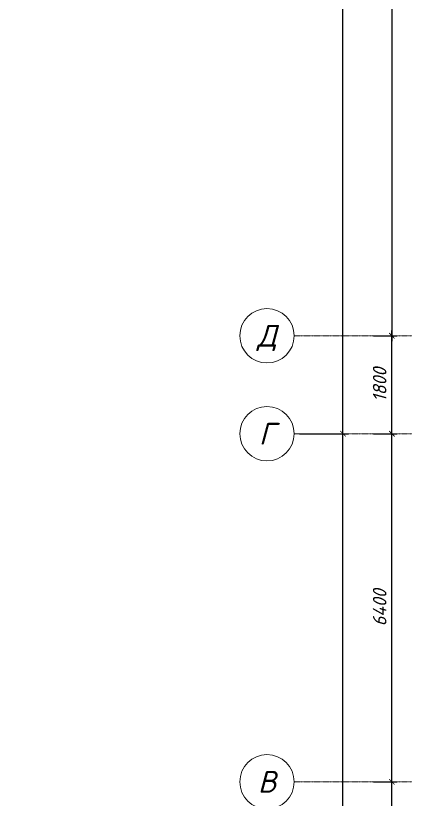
# Model space of a CAD drawing. Header units: millimetres. Extents: x -10178924 to 11692288, y -947381 to 58396.
# Drawn here: x 818908 to 826077, y -913262 to -898856 of the extents above; entities that cross this region are included whole.
import ezdxf
from ezdxf import colors
from ezdxf.entities.mleader import LeaderData, LeaderLine
from ezdxf.enums import TextEntityAlignment as Align
from ezdxf.math import Vec2, Vec3

# ---------------------------------------------------------------- set-up
doc = ezdxf.new("R2010")
doc.units = ezdxf.units.MM
doc.linetypes.add('осевая', pattern=[50.8, 31.75, -6.35, 6.35, -6.35])
doc.layers.add('_надписи канализация', color=7, linetype='Continuous')
doc.layers.add('Размеры осевые', color=153, linetype='Continuous', lineweight=9)
doc.styles.add('ISOCPEUR', font='isocpeui.ttf', dxfattribs={"width": 0.9})
doc.styles.add('PDF ISOCPEUR Italic', font='isocpeui.ttf')
doc.styles.add('Текст_М100', font='GOST_Common Italic.ttf', dxfattribs={"height": 250})
doc.dimstyles.new('Размеры_М100', dxfattribs={"dimtxt": 250, "dimasz": 100, "dimexe": 100, "dimexo": 100, "dimgap": 100, "dimtad": 1, "dimrnd": 5, "dimtxsty": 'Текст_М100', "dimblk": 'ARCHTICK', "dimcen": 250, "dimdle": 100, "dimadec": 0, "dimazin": 2, "dimtfac": 1, "dimtmove": 1, "dimatfit": 3, "dimfxl": 1, "dimarcsym": 0})

# ---------------------------------------------------------------- blocks, each defined once
blk = doc.blocks.new('_None')
blk = doc.blocks.new('_ArchTick')
at = {"color": 0, "linetype": 'ByBlock', "const_width": 0.15}
blk.add_lwpolyline([(-0.5, -0.5), (0.5, 0.5)], dxfattribs=at)
blk = doc.blocks.new('*D2481')
at = {"layer": 'Defpoints', "color": 0, "ltscale": 100, "transparency": 16777216}
for p in [(-9750, -32250), (-8852, -32250), (-9750, -47950)]:
    blk.add_point(p, dxfattribs=at)
at = {"layer": 'Размеры осевые', "color": 0, "lineweight": -2, "ltscale": 100, "transparency": 16777216}
for p, q in [((-9650, -32250), (-8752, -32250)), ((-8852, -48050), (-8852, -32150)), ((-9650, -47950), (-8752, -47950))]:
    blk.add_line(p, q, dxfattribs=at)
at = {"layer": 'Размеры осевые', "color": 0, "lineweight": -2, "ltscale": 100, "transparency": 16777216, "xscale": 100, "yscale": 100, "zscale": 100}
for p, rotation in [((-8852, -32250), 90), ((-8852, -47950), 270)]:
    blk.add_blockref('_ArchTick', p, dxfattribs=dict(at, rotation=rotation))
at = {"layer": 'Размеры осевые', "color": 0, "ltscale": 100, "transparency": 16777216, "insert": (-9079, -40100), "char_height": 250, "attachment_point": 5, "rotation": 90, "style": 'Текст_М100'}
blk.add_mtext('15700', dxfattribs=at)
blk = doc.blocks.new('*D2483')
at = {"layer": 'Defpoints', "color": 0, "ltscale": 100, "transparency": 16777216}
for p in [(-8390, -38650), (-7952, -38650), (-8282, -41550)]:
    blk.add_point(p, dxfattribs=at)
at = {"layer": 'Размеры осевые', "color": 0, "lineweight": -2, "ltscale": 100, "transparency": 16777216}
for p, q in [((-7952, -41650), (-7952, -38550)), ((-8290, -38650), (-7852, -38650)), ((-8182, -41550), (-7852, -41550))]:
    blk.add_line(p, q, dxfattribs=at)
at = {"layer": 'Размеры осевые', "color": 0, "lineweight": -2, "ltscale": 100, "transparency": 16777216, "xscale": 100, "yscale": 100, "zscale": 100}
for p, rotation in [((-7952, -38650), 90), ((-7952, -41550), 270)]:
    blk.add_blockref('_ArchTick', p, dxfattribs=dict(at, rotation=rotation))
at = {"layer": 'Размеры осевые', "color": 0, "ltscale": 100, "transparency": 16777216, "insert": (-8177, -40100), "char_height": 250, "attachment_point": 5, "rotation": 90, "style": 'Текст_М100'}
blk.add_mtext('2900', dxfattribs=at)
blk = doc.blocks.new('*D2484')
at = {"layer": 'Defpoints', "color": 0, "ltscale": 100, "transparency": 16777216}
for p in [(-8390, -32250), (-7952, -32250), (-8390, -38650)]:
    blk.add_point(p, dxfattribs=at)
at = {"layer": 'Размеры осевые', "color": 0, "lineweight": -2, "ltscale": 100, "transparency": 16777216}
for p, q in [((-8290, -32250), (-7852, -32250)), ((-7952, -38750), (-7952, -32150)), ((-8290, -38650), (-7852, -38650))]:
    blk.add_line(p, q, dxfattribs=at)
at = {"layer": 'Размеры осевые', "color": 0, "lineweight": -2, "ltscale": 100, "transparency": 16777216, "xscale": 100, "yscale": 100, "zscale": 100}
for p, rotation in [((-7952, -32250), 90), ((-7952, -38650), 270)]:
    blk.add_blockref('_ArchTick', p, dxfattribs=dict(at, rotation=rotation))
at = {"layer": 'Размеры осевые', "color": 0, "ltscale": 100, "transparency": 16777216, "insert": (-8177, -35450), "char_height": 250, "attachment_point": 5, "rotation": 90, "style": 'Текст_М100'}
blk.add_mtext('6400', dxfattribs=at)
blk = doc.blocks.new('*D2485')
at = {"layer": 'Defpoints', "color": 0, "ltscale": 100, "transparency": 16777216}
for p in [(-8390, -30450), (-7952, -30450), (-8390, -32250)]:
    blk.add_point(p, dxfattribs=at)
at = {"layer": 'Размеры осевые', "color": 0, "lineweight": -2, "ltscale": 100, "transparency": 16777216}
for p, q in [((-7952, -32350), (-7952, -30350)), ((-8290, -30450), (-7852, -30450)), ((-8290, -32250), (-7852, -32250))]:
    blk.add_line(p, q, dxfattribs=at)
at = {"layer": 'Размеры осевые', "color": 0, "lineweight": -2, "ltscale": 100, "transparency": 16777216, "xscale": 100, "yscale": 100, "zscale": 100}
for p, rotation in [((-7952, -30450), 90), ((-7952, -32250), 270)]:
    blk.add_blockref('_ArchTick', p, dxfattribs=dict(at, rotation=rotation))
at = {"layer": 'Размеры осевые', "color": 0, "ltscale": 100, "transparency": 16777216, "insert": (-8177, -31350), "char_height": 250, "attachment_point": 5, "rotation": 90, "style": 'Текст_М100'}
blk.add_mtext('1800', dxfattribs=at)
blk = doc.blocks.new('*D2489')
at = {"layer": 'Defpoints', "color": 0, "ltscale": 100, "transparency": 16777216}
for p in [(-9750, -15500), (-8852, -15500), (-9750, -32250)]:
    blk.add_point(p, dxfattribs=at)
at = {"layer": 'Размеры осевые', "color": 0, "lineweight": -2, "ltscale": 100, "transparency": 16777216}
for p, q in [((-8852, -32350), (-8852, -15400)), ((-9650, -15500), (-8752, -15500)), ((-9650, -32250), (-8752, -32250))]:
    blk.add_line(p, q, dxfattribs=at)
at = {"layer": 'Размеры осевые', "color": 0, "lineweight": -2, "ltscale": 100, "transparency": 16777216, "xscale": 100, "yscale": 100, "zscale": 100}
for p, rotation in [((-8852, -15500), 90), ((-8852, -32250), 270)]:
    blk.add_blockref('_ArchTick', p, dxfattribs=dict(at, rotation=rotation))
at = {"layer": 'Размеры осевые', "color": 0, "ltscale": 100, "transparency": 16777216, "insert": (-9079, -23875), "char_height": 250, "attachment_point": 5, "rotation": 90, "style": 'Текст_М100'}
blk.add_mtext('16750', dxfattribs=at)
blk = doc.blocks.new('*D2491')
at = {"layer": 'Defpoints', "color": 0, "ltscale": 100, "transparency": 16777216}
for p in [(-8472, -15500), (-8390, -30450), (-7952, -30450)]:
    blk.add_point(p, dxfattribs=at)
at = {"layer": 'Размеры осевые', "color": 0, "lineweight": -2, "ltscale": 100, "transparency": 16777216}
for p, q in [((-7952, -15400), (-7952, -30550)), ((-8372, -15500), (-7852, -15500)), ((-8290, -30450), (-7852, -30450))]:
    blk.add_line(p, q, dxfattribs=at)
at = {"layer": 'Размеры осевые', "color": 0, "lineweight": -2, "ltscale": 100, "transparency": 16777216, "xscale": 100, "yscale": 100, "zscale": 100}
for p, rotation in [((-7952, -15500), 90), ((-7952, -30450), 270)]:
    blk.add_blockref('_ArchTick', p, dxfattribs=dict(at, rotation=rotation))
at = {"layer": 'Размеры осевые', "color": 0, "ltscale": 100, "transparency": 16777216, "insert": (-8177, -22975), "char_height": 250, "attachment_point": 5, "rotation": 90, "style": 'Текст_М100'}
blk.add_mtext('14950', dxfattribs=at)
blk = doc.blocks.new('A$Cad086cf1')
at = {"layer": 'Размеры осевые', "color": 251, "linetype": 'осевая', "ltscale": 0.5, "true_color": 0x636466, "transparency": 33554687}
for p, q in [((-9750, -30450), (44700, -30450)), ((-9750, -32250), (62308.109, -32250)), ((-9750, -38650), (62308.109, -38650))]:
    blk.add_line(p, q, dxfattribs=at)
at = {"layer": 'Размеры осевые', "color": 251, "ltscale": 100, "true_color": 0x636466, "transparency": 33554687}
for centre in [(-10250, -30450), (-10250, -32250), (-10250, -38650)]:
    blk.add_circle(centre, 500, dxfattribs=at)
at = {"layer": 'Размеры осевые', "color": 251, "ltscale": 100, "true_color": 0x636466, "transparency": 33554687, "style": 'PDF ISOCPEUR Italic'}
for s, p in [('Д', (-10250, -30450)), ('Г', (-10250, -32250)), ('В', (-10250, -38650))]:
    blk.add_text(s, height=400, dxfattribs=at).set_placement(p, align=Align.MIDDLE_CENTER)
at = {"layer": 'Размеры осевые', "color": 251, "ltscale": 100, "true_color": 0x636466, "transparency": 33554687}
for base, p1, p2, picture, middle in [((-8852.333, -15500), (-9750, -32250), (-9750, -15500), '*D2489', (-9078.943, -23875)), ((-7952.328, -30450), (-8472.036, -15500), (-8390.375, -30450), '*D2491', (-8177.328, -22975)), ((-7952.328, -30450), (-8390.375, -32250), (-8390.375, -30450), '*D2485', (-8177.328, -31350)), ((-8852.333, -32250), (-9750, -47950), (-9750, -32250), '*D2481', (-9078.943, -40100)), ((-7952.328, -32250), (-8390.375, -38650), (-8390.375, -32250), '*D2484', (-8177.328, -35450)), ((-7952.328, -38650), (-8281.679, -41550), (-8390.375, -38650), '*D2483', (-8177.328, -40100))]:
    dim = blk.add_linear_dim(base=base, p1=p1, p2=p2, angle=90, dimstyle='Размеры_М100', dxfattribs=at)
    dim.commit()
    dim.dimension.update_dxf_attribs({"geometry": picture, "text_midpoint": middle})

msp = doc.modelspace()

# ---------------------------------------------------------------- block references
msp.add_blockref('A$Cad086cf1', (833781.5, -874290.7))

# ---------------------------------------------------------------- leaders
at = {"layer": '_надписи канализация', "lineweight": -2}
ml = msp.add_multileader_mtext('Standard', dxfattribs=at)
ml.set_content('\\A1;Приямок{\\Fisocp3|c204; }800{\\fArial|b0|i0|c204|p34;х}800х800(h)\\P{\\fArial|b0|i0|c204|p34;с\\Fisocp3|c204; }насосом дренажным {\\A0; \\H0.91667x;ГНОМ 10-10Г\\A1;\\H1.09091x; \\PN=1,1 кВт \\P (1 раб)\\Fisocp3|c204; \\fISOCPEUR|b0|i0|c204|p34;(закрыть рифленым железом)}', color=256, style='ISOCPEUR')
ml.set_leader_properties(lineweight=13)
ml.set_arrow_properties(name='NONE')
ml.build(insert=Vec2(0, 0))
ml.multileader.update_dxf_attribs({"text_left_attachment_type": 6, "text_right_attachment_type": 6, "dogleg_length": 100, "arrow_head_size": 300, "scale": 100})
ctx = ml.context
ctx.base_point, ctx.scale, ctx.char_height, ctx.arrow_head_size, ctx.landing_gap_size, ctx.plane_origin = Vec3(740434.3, -912667.1), 100, 250, 300, 0.09, Vec3(743281.2, -913662)
ctx.left_attachment, ctx.right_attachment, ctx.text_align_type = 6, 6, 1
notes = []
notes.append((ctx, [(1, (1, 1, 0), (745889.2, -912667.1), (-1, 0), 100, [(1, [(748693.9, -916333.7)], 0, [])])]))
ctx.mtext.insert, ctx.mtext.width, ctx.mtext.alignment, ctx.mtext.flow_direction = Vec3(742864.1, -912342.1), 6781.384, 2, 5
for ctx, leaders in notes:
    for number, flags, end, landing, length, lines in leaders:
        leader = LeaderData()
        leader.index, (leader.has_last_leader_line, leader.has_dogleg_vector, leader.attachment_direction) = number, flags
        leader.last_leader_point, leader.dogleg_vector, leader.dogleg_length = Vec3(end), Vec3(landing), length
        for number, points, colour, breaks in lines:
            line = LeaderLine()
            line.index, line.vertices, line.color, line.breaks = number, Vec3.list(points), colors.encode_raw_color(colour), breaks
            leader.lines.append(line)
        ctx.leaders.append(leader)

doc.saveas('drawing.dxf')
